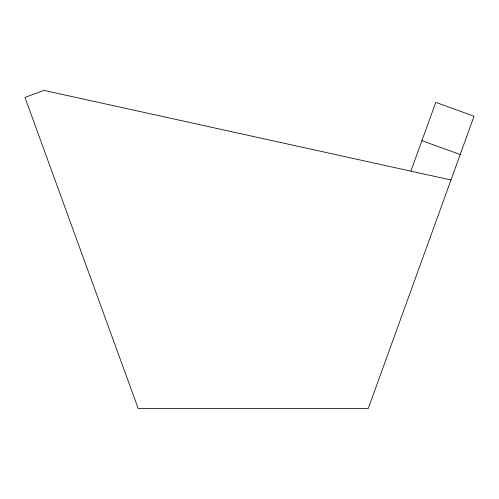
<?xml version="1.0" encoding="UTF-8"?>
<svg xmlns="http://www.w3.org/2000/svg" width="499" height="499" viewBox="0 0 499 499"><rect width="100%" height="100%" fill="white"/><g stroke="black" fill="none" stroke-linecap="round" stroke-linejoin="round"><path stroke-width="0.75" d="M410.883 171.157L435.77 102.376L474.05 116.236L368.243 408.519L138.229 408.594L24.95 97.367L44.074 90.406L450.971 179.983M421.917 140.656L460.197 154.509"/></g></svg>
